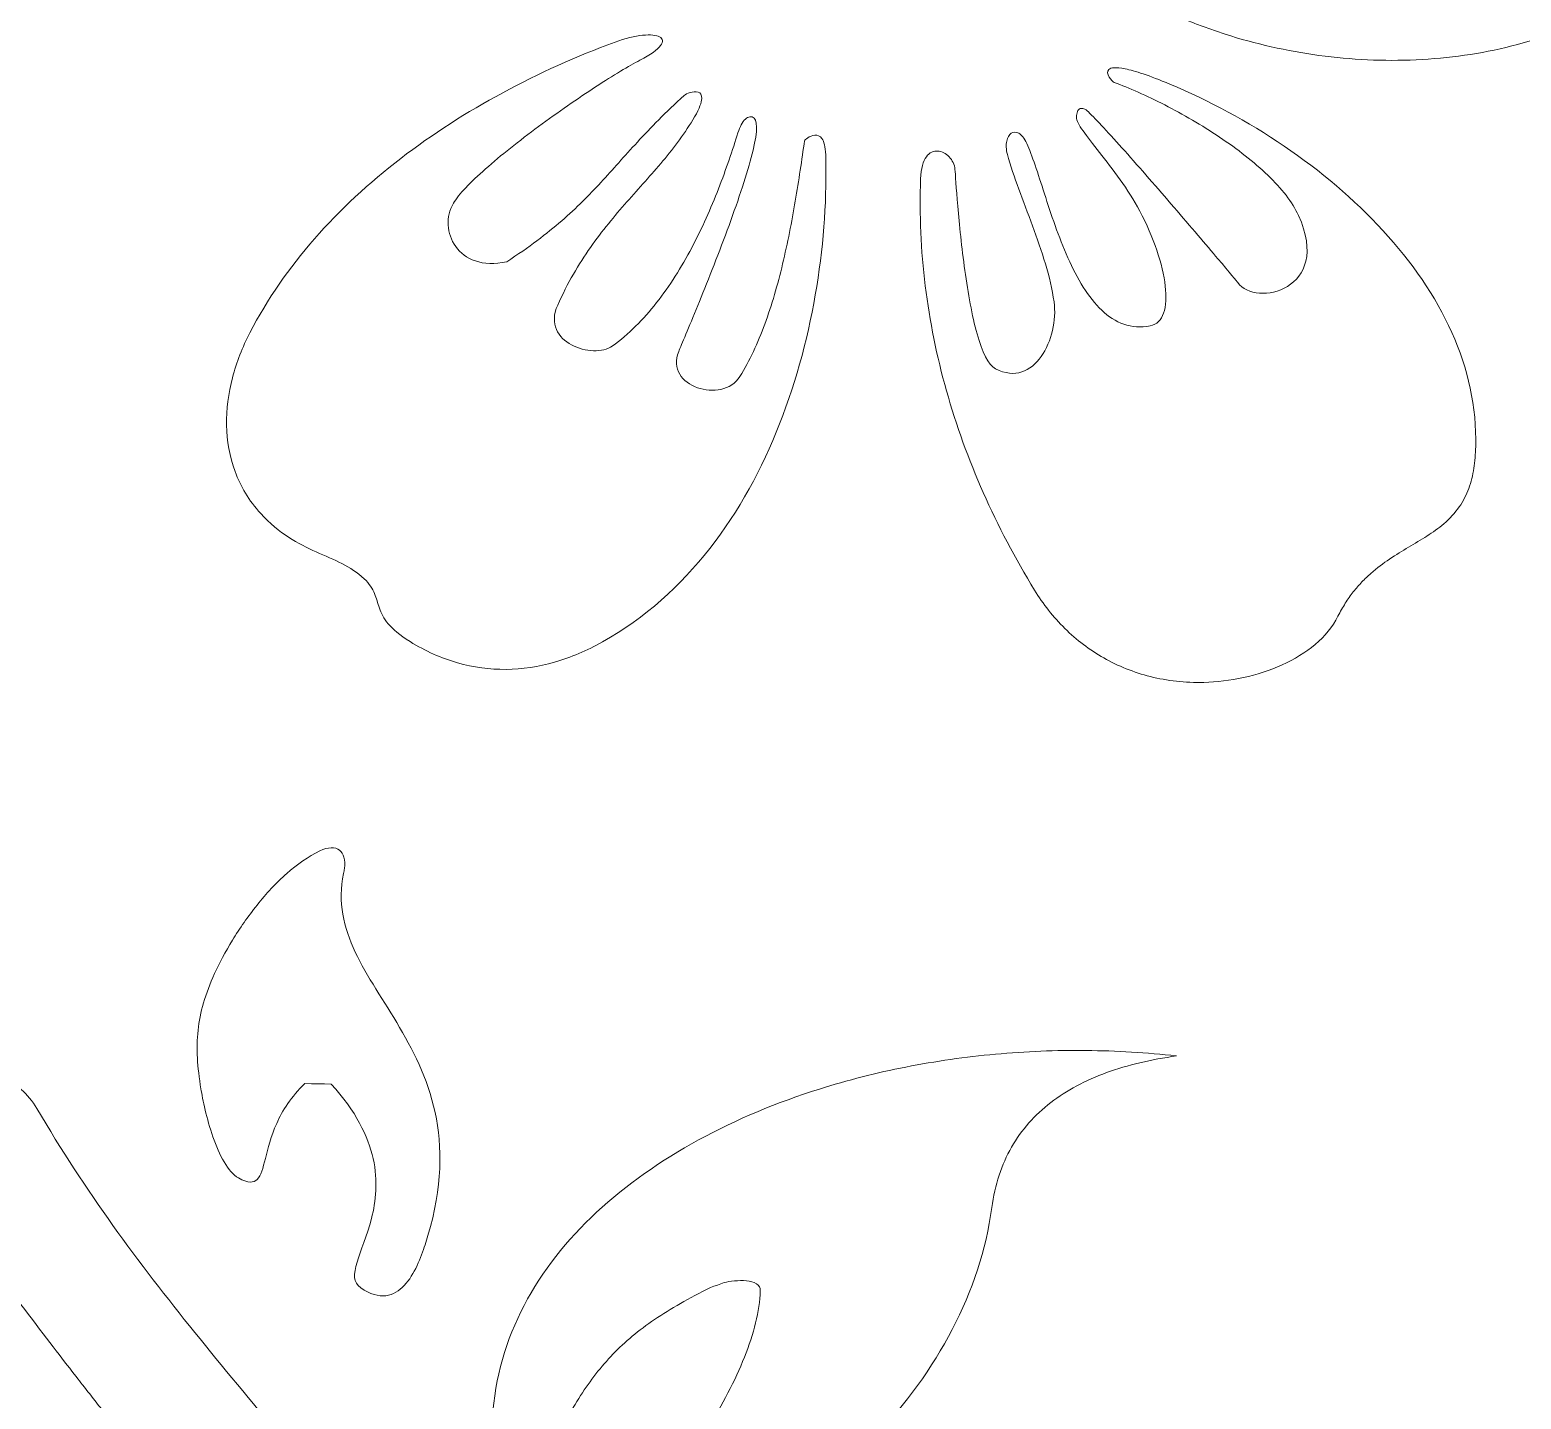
# Model space of a CAD drawing. Header units: inches. Extents: x 13 to 2107, y 1127 to 2787.
# Drawn here: x 1061.5 to 1162.3, y 1657.7 to 1750.2 of the extents above; entities that cross this region are included whole.
import ezdxf

# ---------------------------------------------------------------- set-up
doc = ezdxf.new("R2010")
doc.units = ezdxf.units.IN
doc.header["$MEASUREMENT"] = 0
doc.layers.add('Layer 1', color=7, linetype='Continuous')

# ---------------------------------------------------------------- blocks, each defined once
blk = doc.blocks.new('A$C7238d6d6')
at = {"layer": 'Layer 1', "lineweight": 9}
for points, knots in [([(139.152, 583.426), (137.578, 582.466), (135.894, 581.738), (134.147, 581.226), (134.147, 581.226), (132.401, 580.714), (130.592, 580.417), (128.768, 580.32), (128.768, 580.32), (126.944, 580.222), (125.103, 580.325), (123.294, 580.61), (123.294, 580.61), (121.486, 580.896), (119.708, 581.365), (118.008, 582.002), (118.008, 582.002), (117.719, 582.11), (117.432, 582.223), (117.146, 582.341), (117.146, 582.341), (116.86, 582.458), (116.576, 582.581), (116.294, 582.708), (116.294, 582.708), (116.012, 582.835), (115.731, 582.967), (115.451, 583.103), (115.451, 583.103), (115.172, 583.24), (114.895, 583.381), (114.619, 583.527), (114.619, 583.527), (114.019, 583.844), (113.639, 584.174), (113.448, 584.477), (113.448, 584.477), (113.257, 584.78), (113.255, 585.055), (113.412, 585.262), (113.412, 585.262), (113.569, 585.468), (113.886, 585.607), (114.33, 585.636), (114.33, 585.636), (114.775, 585.666), (115.349, 585.586), (116.021, 585.357), (116.021, 585.357), (117.887, 584.719), (119.608, 584.29), (121.182, 584.021), (121.182, 584.021), (122.756, 583.753), (124.183, 583.644), (125.464, 583.649), (125.464, 583.649), (126.744, 583.654), (127.878, 583.772), (128.864, 583.955), (128.864, 583.955), (129.849, 584.138), (130.688, 584.386), (131.377, 584.653), (131.377, 584.653), (132.187, 584.966), (132.751, 585.521), (133.1, 586.166), (133.1, 586.166), (133.449, 586.811), (133.583, 587.545), (133.532, 588.214), (133.532, 588.214), (133.482, 588.884), (133.246, 589.488), (132.858, 589.875), (132.858, 589.875), (132.469, 590.261), (131.926, 590.429), (131.261, 590.225), (131.261, 590.225), (131.252, 590.225), (129.882, 590.036), (127.954, 589.798), (127.954, 589.798), (126.025, 589.561), (123.537, 589.276), (121.291, 589.083), (121.291, 589.083), (119.045, 588.89), (117.041, 588.79), (116.081, 588.922), (116.081, 588.922), (115.12, 589.055), (115.203, 589.421), (117.13, 590.16), (117.13, 590.16), (118.387, 590.643), (119.568, 590.997), (120.711, 591.304), (120.711, 591.304), (121.854, 591.61), (122.959, 591.87), (124.064, 592.164), (124.064, 592.164), (125.168, 592.458), (126.272, 592.786), (127.413, 593.23), (127.413, 593.23), (128.553, 593.673), (129.731, 594.232), (130.983, 594.987), (130.983, 594.987), (131.363, 595.217), (131.664, 595.655), (131.819, 596.176), (131.819, 596.176), (131.973, 596.698), (131.982, 597.305), (131.78, 597.873), (131.78, 597.873), (131.577, 598.44), (131.164, 598.97), (130.473, 599.337), (130.473, 599.337), (129.782, 599.705), (128.814, 599.911), (127.503, 599.832), (127.503, 599.832), (126.982, 599.8), (125.987, 599.369), (124.765, 598.75), (124.765, 598.75), (123.544, 598.13), (122.095, 597.322), (120.667, 596.536), (120.667, 596.536), (119.239, 595.75), (117.832, 594.986), (116.692, 594.455), (116.692, 594.455), (115.553, 593.924), (114.681, 593.626), (114.326, 593.772), (114.326, 593.772), (114.056, 593.882), (113.879, 594.028), (113.779, 594.188), (113.779, 594.188), (113.678, 594.348), (113.654, 594.524), (113.691, 594.696), (113.691, 594.696), (113.728, 594.868), (113.827, 595.036), (113.97, 595.18), (113.97, 595.18), (114.114, 595.325), (114.303, 595.446), (114.523, 595.524), (114.523, 595.524), (116.233, 596.132), (117.966, 597.046), (119.526, 598.108), (119.526, 598.108), (121.087, 599.17), (122.474, 600.379), (123.49, 601.577), (123.49, 601.577), (124.507, 602.774), (125.154, 603.961), (125.234, 604.977), (125.234, 604.977), (125.314, 605.993), (124.827, 606.838), (123.577, 607.355), (123.577, 607.355), (123.113, 607.547), (122.177, 607.11), (121.011, 606.338), (121.011, 606.338), (119.845, 605.565), (118.449, 604.456), (117.064, 603.304), (117.064, 603.304), (115.679, 602.152), (114.305, 600.956), (113.184, 600.01), (113.184, 600.01), (112.063, 599.063), (111.195, 598.365), (110.82, 598.208), (110.82, 598.208), (110.141, 597.924), (110.029, 598.251), (110.255, 598.913), (110.255, 598.913), (110.481, 599.576), (111.045, 600.574), (111.719, 601.635), (111.719, 601.635), (112.393, 602.696), (113.177, 603.818), (113.842, 604.728), (113.842, 604.728), (114.508, 605.637), (115.056, 606.334), (115.256, 606.544), (115.256, 606.544), (116.722, 608.076), (118.458, 609.666), (120.364, 611.087), (120.364, 611.087), (122.269, 612.509), (124.345, 613.76), (126.491, 614.613), (126.491, 614.613), (128.636, 615.467), (130.85, 615.922), (133.034, 615.75), (133.034, 615.75), (135.217, 615.578), (137.369, 614.779), (139.389, 613.124), (139.389, 613.124), (140.679, 612.067), (141.371, 611.166), (141.748, 610.302), (141.748, 610.302), (142.125, 609.438), (142.187, 608.61), (142.216, 607.7), (142.216, 607.7), (142.246, 606.79), (142.243, 605.797), (142.491, 604.602), (142.491, 604.602), (142.739, 603.408), (143.237, 602.011), (144.269, 600.293), (144.269, 600.293), (145.253, 598.655), (145.807, 597.016), (145.989, 595.418), (145.989, 595.418), (146.172, 593.821), (145.982, 592.267), (145.479, 590.801), (145.479, 590.801), (144.976, 589.335), (144.158, 587.957), (143.085, 586.712), (143.085, 586.712), (142.011, 585.468), (140.681, 584.357), (139.152, 583.426)], [0, 0, 0, 0, 0.015385, 0.015385, 0.015385, 0.015385, 0.030769, 0.030769, 0.030769, 0.030769, 0.046154, 0.046154, 0.046154, 0.046154, 0.061538, 0.061538, 0.061538, 0.061538, 0.076923, 0.076923, 0.076923, 0.076923, 0.092308, 0.092308, 0.092308, 0.092308, 0.107692, 0.107692, 0.107692, 0.107692, 0.123077, 0.123077, 0.123077, 0.123077, 0.138462, 0.138462, 0.138462, 0.138462, 0.153846, 0.153846, 0.153846, 0.153846, 0.169231, 0.169231, 0.169231, 0.169231, 0.184615, 0.184615, 0.184615, 0.184615, 0.2, 0.2, 0.2, 0.2, 0.215385, 0.215385, 0.215385, 0.215385, 0.230769, 0.230769, 0.230769, 0.230769, 0.246154, 0.246154, 0.246154, 0.246154, 0.261538, 0.261538, 0.261538, 0.261538, 0.276923, 0.276923, 0.276923, 0.276923, 0.292308, 0.292308, 0.292308, 0.292308, 0.307692, 0.307692, 0.307692, 0.307692, 0.323077, 0.323077, 0.323077, 0.323077, 0.338462, 0.338462, 0.338462, 0.338462, 0.353846, 0.353846, 0.353846, 0.353846, 0.369231, 0.369231, 0.369231, 0.369231, 0.384615, 0.384615, 0.384615, 0.384615, 0.4, 0.4, 0.4, 0.4, 0.415385, 0.415385, 0.415385, 0.415385, 0.430769, 0.430769, 0.430769, 0.430769, 0.446154, 0.446154, 0.446154, 0.446154, 0.461538, 0.461538, 0.461538, 0.461538, 0.476923, 0.476923, 0.476923, 0.476923, 0.492308, 0.492308, 0.492308, 0.492308, 0.507692, 0.507692, 0.507692, 0.507692, 0.523077, 0.523077, 0.523077, 0.523077, 0.538462, 0.538462, 0.538462, 0.538462, 0.553846, 0.553846, 0.553846, 0.553846, 0.569231, 0.569231, 0.569231, 0.569231, 0.584615, 0.584615, 0.584615, 0.584615, 0.6, 0.6, 0.6, 0.6, 0.615385, 0.615385, 0.615385, 0.615385, 0.630769, 0.630769, 0.630769, 0.630769, 0.646154, 0.646154, 0.646154, 0.646154, 0.661538, 0.661538, 0.661538, 0.661538, 0.676923, 0.676923, 0.676923, 0.676923, 0.692308, 0.692308, 0.692308, 0.692308, 0.707692, 0.707692, 0.707692, 0.707692, 0.723077, 0.723077, 0.723077, 0.723077, 0.738462, 0.738462, 0.738462, 0.738462, 0.753846, 0.753846, 0.753846, 0.753846, 0.769231, 0.769231, 0.769231, 0.769231, 0.784615, 0.784615, 0.784615, 0.784615, 0.8, 0.8, 0.8, 0.8, 0.815385, 0.815385, 0.815385, 0.815385, 0.830769, 0.830769, 0.830769, 0.830769, 0.846154, 0.846154, 0.846154, 0.846154, 0.861538, 0.861538, 0.861538, 0.861538, 0.876923, 0.876923, 0.876923, 0.876923, 0.892308, 0.892308, 0.892308, 0.892308, 0.907692, 0.907692, 0.907692, 0.907692, 0.923077, 0.923077, 0.923077, 0.923077, 0.938462, 0.938462, 0.938462, 0.938462, 0.953846, 0.953846, 0.953846, 0.953846, 0.969231, 0.969231, 0.969231, 0.969231, 1, 1, 1, 1]), ([(95.515, 574.093), (95.584, 571.412), (95.431, 568.465), (95.013, 565.455), (95.013, 565.455), (94.596, 562.445), (93.913, 559.372), (92.923, 556.439), (92.923, 556.439), (91.933, 553.506), (90.635, 550.712), (88.988, 548.261), (88.988, 548.261), (87.34, 545.81), (85.341, 543.701), (82.95, 542.136), (82.95, 542.136), (82.064, 541.557), (81.162, 541.11), (80.253, 540.807), (80.253, 540.807), (79.345, 540.503), (78.429, 540.341), (77.514, 540.331), (77.514, 540.331), (76.6, 540.321), (75.686, 540.462), (74.783, 540.763), (74.783, 540.763), (73.879, 541.064), (72.985, 541.524), (72.109, 542.154), (72.109, 542.154), (71.52, 542.577), (71.14, 542.962), (70.882, 543.323), (70.882, 543.323), (70.624, 543.683), (70.488, 544.02), (70.388, 544.346), (70.388, 544.346), (70.288, 544.671), (70.224, 544.986), (70.109, 545.304), (70.109, 545.304), (69.993, 545.621), (69.827, 545.942), (69.522, 546.279), (69.522, 546.279), (69.151, 546.69), (68.73, 546.997), (68.277, 547.268), (68.277, 547.268), (67.823, 547.538), (67.335, 547.772), (66.83, 548.038), (66.83, 548.038), (66.324, 548.303), (65.8, 548.6), (65.273, 548.997), (65.273, 548.997), (64.747, 549.394), (64.216, 549.89), (63.699, 550.554), (63.699, 550.554), (63.037, 551.402), (62.565, 552.334), (62.254, 553.312), (62.254, 553.312), (61.944, 554.291), (61.795, 555.317), (61.78, 556.353), (61.78, 556.353), (61.766, 557.39), (61.886, 558.437), (62.113, 559.459), (62.113, 559.459), (62.341, 560.481), (62.675, 561.478), (63.09, 562.412), (63.09, 562.412), (64.065, 564.611), (65.295, 566.669), (66.729, 568.577), (66.729, 568.577), (68.162, 570.485), (69.797, 572.244), (71.582, 573.844), (71.582, 573.844), (73.367, 575.445), (75.301, 576.887), (77.331, 578.163), (77.331, 578.163), (79.36, 579.438), (81.486, 580.547), (83.654, 581.479), (83.654, 581.479), (84.238, 581.73), (84.773, 581.875), (85.209, 581.928), (85.209, 581.928), (85.644, 581.98), (85.979, 581.94), (86.164, 581.822), (86.164, 581.822), (86.348, 581.704), (86.381, 581.507), (86.212, 581.247), (86.212, 581.247), (86.043, 580.986), (85.672, 580.661), (85.047, 580.286), (85.047, 580.286), (84.445, 579.924), (83.563, 579.305), (82.561, 578.542), (82.561, 578.542), (81.558, 577.78), (80.434, 576.874), (79.348, 575.939), (79.348, 575.939), (78.261, 575.005), (77.213, 574.042), (76.36, 573.165), (76.36, 573.165), (75.508, 572.288), (74.852, 571.497), (74.551, 570.908), (74.551, 570.908), (74.33, 570.475), (74.234, 569.973), (74.257, 569.476), (74.257, 569.476), (74.28, 568.979), (74.423, 568.485), (74.681, 568.069), (74.681, 568.069), (74.938, 567.653), (75.31, 567.313), (75.791, 567.123), (75.791, 567.123), (76.273, 566.933), (76.863, 566.892), (77.558, 567.073), (77.558, 567.073), (78.816, 568.027), (79.805, 568.906), (80.649, 569.758), (80.649, 569.758), (81.492, 570.609), (82.188, 571.434), (82.859, 572.279), (82.859, 572.279), (83.53, 573.124), (84.176, 573.99), (84.916, 574.926), (84.916, 574.926), (85.657, 575.861), (86.493, 576.865), (87.546, 577.987), (87.546, 577.987), (87.595, 578.039), (87.726, 578.117), (87.878, 578.169), (87.878, 578.169), (88.029, 578.221), (88.201, 578.247), (88.332, 578.197), (88.332, 578.197), (88.463, 578.148), (88.553, 578.022), (88.54, 577.771), (88.54, 577.771), (88.528, 577.519), (88.413, 577.141), (88.135, 576.586), (88.135, 576.586), (87.604, 575.526), (86.995, 574.586), (86.346, 573.682), (86.346, 573.682), (85.697, 572.778), (85.009, 571.91), (84.317, 570.993), (84.317, 570.993), (83.625, 570.075), (82.93, 569.109), (82.269, 568.009), (82.269, 568.009), (81.608, 566.91), (80.981, 565.676), (80.424, 564.225), (80.424, 564.225), (80.185, 563.599), (80.191, 563.064), (80.351, 562.625), (80.351, 562.625), (80.512, 562.187), (80.827, 561.847), (81.205, 561.613), (81.205, 561.613), (81.582, 561.378), (82.024, 561.249), (82.436, 561.235), (82.436, 561.235), (82.849, 561.22), (83.234, 561.319), (83.499, 561.54), (83.499, 561.54), (84.422, 562.311), (85.251, 563.287), (85.993, 564.389), (85.993, 564.389), (86.736, 565.49), (87.392, 566.718), (87.97, 567.99), (87.97, 567.99), (88.548, 569.263), (89.049, 570.581), (89.48, 571.865), (89.48, 571.865), (89.911, 573.149), (90.273, 574.399), (90.575, 575.535), (90.575, 575.535), (90.626, 575.731), (90.69, 575.908), (90.761, 576.059), (90.761, 576.059), (90.832, 576.21), (90.911, 576.335), (90.992, 576.426), (90.992, 576.426), (91.074, 576.516), (91.16, 576.571), (91.244, 576.583), (91.244, 576.583), (91.328, 576.595), (91.412, 576.564), (91.49, 576.481), (91.49, 576.481), (91.731, 576.226), (91.626, 575.256), (91.324, 573.917), (91.324, 573.917), (91.021, 572.578), (90.52, 570.868), (89.969, 569.134), (89.969, 569.134), (89.418, 567.399), (88.816, 565.639), (88.312, 564.198), (88.312, 564.198), (87.807, 562.758), (87.4, 561.636), (87.237, 561.178), (87.237, 561.178), (87.033, 560.606), (87.086, 560.102), (87.294, 559.698), (87.294, 559.698), (87.503, 559.293), (87.868, 558.987), (88.289, 558.81), (88.289, 558.81), (88.71, 558.634), (89.187, 558.587), (89.62, 558.7), (89.62, 558.7), (90.054, 558.813), (90.444, 559.086), (90.69, 559.55), (90.69, 559.55), (91.231, 560.571), (91.691, 561.733), (92.085, 562.982), (92.085, 562.982), (92.48, 564.231), (92.81, 565.565), (93.09, 566.929), (93.09, 566.929), (93.371, 568.293), (93.603, 569.686), (93.803, 571.052), (93.803, 571.052), (94.003, 572.418), (94.171, 573.757), (94.323, 575.013), (94.323, 575.013), (94.325, 575.031), (94.398, 575.117), (94.505, 575.2), (94.505, 575.2), (94.613, 575.284), (94.757, 575.367), (94.902, 575.381), (94.902, 575.381), (95.047, 575.394), (95.193, 575.339), (95.307, 575.147), (95.307, 575.147), (95.421, 574.955), (95.501, 574.627), (95.515, 574.093)], [0, 0, 0, 0, 0.012987, 0.012987, 0.012987, 0.012987, 0.025974, 0.025974, 0.025974, 0.025974, 0.038961, 0.038961, 0.038961, 0.038961, 0.051948, 0.051948, 0.051948, 0.051948, 0.064935, 0.064935, 0.064935, 0.064935, 0.077922, 0.077922, 0.077922, 0.077922, 0.090909, 0.090909, 0.090909, 0.090909, 0.103896, 0.103896, 0.103896, 0.103896, 0.116883, 0.116883, 0.116883, 0.116883, 0.12987, 0.12987, 0.12987, 0.12987, 0.142857, 0.142857, 0.142857, 0.142857, 0.155844, 0.155844, 0.155844, 0.155844, 0.168831, 0.168831, 0.168831, 0.168831, 0.181818, 0.181818, 0.181818, 0.181818, 0.194805, 0.194805, 0.194805, 0.194805, 0.207792, 0.207792, 0.207792, 0.207792, 0.220779, 0.220779, 0.220779, 0.220779, 0.233766, 0.233766, 0.233766, 0.233766, 0.246753, 0.246753, 0.246753, 0.246753, 0.25974, 0.25974, 0.25974, 0.25974, 0.272727, 0.272727, 0.272727, 0.272727, 0.285714, 0.285714, 0.285714, 0.285714, 0.298701, 0.298701, 0.298701, 0.298701, 0.311688, 0.311688, 0.311688, 0.311688, 0.324675, 0.324675, 0.324675, 0.324675, 0.337662, 0.337662, 0.337662, 0.337662, 0.350649, 0.350649, 0.350649, 0.350649, 0.363636, 0.363636, 0.363636, 0.363636, 0.376623, 0.376623, 0.376623, 0.376623, 0.38961, 0.38961, 0.38961, 0.38961, 0.402597, 0.402597, 0.402597, 0.402597, 0.415584, 0.415584, 0.415584, 0.415584, 0.428571, 0.428571, 0.428571, 0.428571, 0.441558, 0.441558, 0.441558, 0.441558, 0.454545, 0.454545, 0.454545, 0.454545, 0.467532, 0.467532, 0.467532, 0.467532, 0.480519, 0.480519, 0.480519, 0.480519, 0.493506, 0.493506, 0.493506, 0.493507, 0.506494, 0.506494, 0.506494, 0.506494, 0.519481, 0.519481, 0.519481, 0.519481, 0.532468, 0.532468, 0.532468, 0.532468, 0.545455, 0.545455, 0.545455, 0.545455, 0.558442, 0.558442, 0.558442, 0.558442, 0.571429, 0.571429, 0.571429, 0.571429, 0.584416, 0.584416, 0.584416, 0.584416, 0.597403, 0.597403, 0.597403, 0.597403, 0.61039, 0.61039, 0.61039, 0.61039, 0.623377, 0.623377, 0.623377, 0.623377, 0.636364, 0.636364, 0.636364, 0.636364, 0.649351, 0.649351, 0.649351, 0.649351, 0.662338, 0.662338, 0.662338, 0.662338, 0.675325, 0.675325, 0.675325, 0.675325, 0.688312, 0.688312, 0.688312, 0.688312, 0.701299, 0.701299, 0.701299, 0.701299, 0.714286, 0.714286, 0.714286, 0.714286, 0.727273, 0.727273, 0.727273, 0.727273, 0.74026, 0.74026, 0.74026, 0.74026, 0.753247, 0.753247, 0.753247, 0.753247, 0.766234, 0.766234, 0.766234, 0.766234, 0.779221, 0.779221, 0.779221, 0.779221, 0.792208, 0.792208, 0.792208, 0.792208, 0.805195, 0.805195, 0.805195, 0.805195, 0.818182, 0.818182, 0.818182, 0.818182, 0.831169, 0.831169, 0.831169, 0.831169, 0.844156, 0.844156, 0.844156, 0.844156, 0.857143, 0.857143, 0.857143, 0.857143, 0.87013, 0.87013, 0.87013, 0.87013, 0.883117, 0.883117, 0.883117, 0.883117, 0.896104, 0.896104, 0.896104, 0.896104, 0.909091, 0.909091, 0.909091, 0.909091, 0.922078, 0.922078, 0.922078, 0.922078, 0.935065, 0.935065, 0.935065, 0.935065, 0.948052, 0.948052, 0.948052, 0.948052, 0.961039, 0.961039, 0.961039, 0.961039, 0.974026, 0.974026, 0.974026, 0.974026, 1, 1, 1, 1]), ([(126.217, 546.629), (126.045, 546.452), (125.875, 546.264), (125.71, 546.062), (125.71, 546.062), (125.545, 545.861), (125.384, 545.645), (125.228, 545.414), (125.228, 545.414), (125.072, 545.182), (124.921, 544.934), (124.777, 544.668), (124.777, 544.668), (124.632, 544.402), (124.493, 544.117), (124.362, 543.812), (124.362, 543.812), (124.063, 543.114), (123.621, 542.499), (123.082, 541.967), (123.082, 541.967), (122.543, 541.436), (121.907, 540.989), (121.218, 540.626), (121.218, 540.626), (120.53, 540.264), (119.789, 539.986), (119.04, 539.794), (119.04, 539.794), (118.292, 539.603), (117.536, 539.497), (116.817, 539.478), (116.817, 539.478), (115.753, 539.449), (114.746, 539.583), (113.804, 539.857), (113.804, 539.857), (112.861, 540.131), (111.983, 540.545), (111.178, 541.078), (111.178, 541.078), (110.373, 541.611), (109.64, 542.263), (108.987, 543.012), (108.987, 543.012), (108.334, 543.761), (107.762, 544.607), (107.277, 545.529), (107.277, 545.529), (106.184, 547.606), (105.218, 549.743), (104.389, 551.926), (104.389, 551.926), (103.559, 554.109), (102.866, 556.34), (102.319, 558.604), (102.319, 558.604), (101.771, 560.869), (101.37, 563.168), (101.124, 565.49), (101.124, 565.49), (100.878, 567.811), (100.787, 570.155), (100.861, 572.51), (100.861, 572.51), (100.883, 573.205), (101.009, 573.67), (101.188, 573.957), (101.188, 573.957), (101.366, 574.244), (101.597, 574.353), (101.828, 574.335), (101.828, 574.335), (102.059, 574.317), (102.29, 574.173), (102.468, 573.953), (102.468, 573.953), (102.647, 573.734), (102.774, 573.44), (102.796, 573.122), (102.796, 573.122), (102.817, 572.822), (102.867, 571.917), (102.957, 570.712), (102.957, 570.712), (103.046, 569.508), (103.174, 568.004), (103.352, 566.506), (103.352, 566.506), (103.529, 565.009), (103.755, 563.518), (104.04, 562.339), (104.04, 562.339), (104.325, 561.161), (104.669, 560.295), (105.082, 560.047), (105.082, 560.047), (105.627, 559.72), (106.123, 559.681), (106.556, 559.845), (106.556, 559.845), (106.99, 560.008), (107.36, 560.374), (107.653, 560.856), (107.653, 560.856), (107.947, 561.337), (108.163, 561.934), (108.288, 562.559), (108.288, 562.559), (108.413, 563.185), (108.446, 563.839), (108.374, 564.435), (108.374, 564.435), (108.274, 565.265), (108.102, 566.103), (107.89, 566.938), (107.89, 566.938), (107.678, 567.774), (107.425, 568.608), (107.164, 569.428), (107.164, 569.428), (106.903, 570.249), (106.634, 571.057), (106.387, 571.842), (106.387, 571.842), (106.141, 572.626), (105.917, 573.388), (105.748, 574.115), (105.748, 574.115), (105.671, 574.445), (105.665, 574.743), (105.709, 574.982), (105.709, 574.982), (105.752, 575.221), (105.845, 575.402), (105.964, 575.496), (105.964, 575.496), (106.084, 575.591), (106.231, 575.601), (106.384, 575.499), (106.384, 575.499), (106.536, 575.397), (106.694, 575.184), (106.835, 574.832), (106.835, 574.832), (107.142, 574.068), (107.461, 572.875), (107.834, 571.533), (107.834, 571.533), (108.206, 570.191), (108.633, 568.698), (109.156, 567.331), (109.156, 567.331), (109.679, 565.964), (110.299, 564.724), (111.057, 563.888), (111.057, 563.888), (111.816, 563.051), (112.714, 562.617), (113.794, 562.864), (113.794, 562.864), (114.165, 562.949), (114.411, 563.249), (114.546, 563.704), (114.546, 563.704), (114.682, 564.16), (114.707, 564.772), (114.637, 565.479), (114.637, 565.479), (114.567, 566.186), (114.403, 566.99), (114.158, 567.83), (114.158, 567.83), (113.914, 568.67), (113.59, 569.546), (113.202, 570.399), (113.202, 570.399), (112.877, 571.111), (112.493, 571.802), (112.098, 572.451), (112.098, 572.451), (111.703, 573.099), (111.297, 573.705), (110.933, 574.246), (110.933, 574.246), (110.568, 574.787), (110.244, 575.264), (110.012, 575.655), (110.012, 575.655), (109.779, 576.046), (109.637, 576.351), (109.638, 576.549), (109.638, 576.549), (109.638, 576.707), (109.658, 576.834), (109.694, 576.928), (109.694, 576.928), (109.729, 577.022), (109.78, 577.084), (109.842, 577.114), (109.842, 577.114), (109.904, 577.144), (109.976, 577.141), (110.056, 577.107), (110.056, 577.107), (110.135, 577.072), (110.221, 577.005), (110.309, 576.906), (110.309, 576.906), (110.756, 576.401), (111.497, 575.463), (112.359, 574.337), (112.359, 574.337), (113.22, 573.211), (114.203, 571.895), (115.135, 570.636), (115.135, 570.636), (116.066, 569.377), (116.946, 568.173), (117.601, 567.27), (117.601, 567.27), (118.257, 566.367), (118.689, 565.763), (118.724, 565.705), (118.724, 565.705), (118.967, 565.297), (119.423, 565.061), (119.939, 565.014), (119.939, 565.014), (120.456, 564.966), (121.033, 565.106), (121.519, 565.452), (121.519, 565.452), (122.006, 565.797), (122.402, 566.347), (122.555, 567.119), (122.555, 567.119), (122.709, 567.891), (122.62, 568.884), (122.138, 570.115), (122.138, 570.115), (121.797, 570.985), (121.188, 571.876), (120.414, 572.744), (120.414, 572.744), (119.639, 573.613), (118.7, 574.46), (117.698, 575.243), (117.698, 575.243), (116.697, 576.026), (115.633, 576.745), (114.61, 577.357), (114.61, 577.357), (113.587, 577.97), (112.604, 578.476), (111.766, 578.834), (111.766, 578.834), (111.694, 578.864), (111.56, 579.016), (111.472, 579.191), (111.472, 579.191), (111.385, 579.366), (111.344, 579.563), (111.459, 579.685), (111.459, 579.685), (111.574, 579.807), (111.845, 579.854), (112.381, 579.726), (112.381, 579.726), (112.918, 579.598), (113.72, 579.297), (114.896, 578.723), (114.896, 578.723), (117.094, 577.649), (119.286, 576.276), (121.332, 574.657), (121.332, 574.657), (123.378, 573.039), (125.279, 571.175), (126.898, 569.12), (126.898, 569.12), (128.517, 567.065), (129.853, 564.82), (130.769, 562.439), (130.769, 562.439), (131.685, 560.058), (132.18, 557.54), (132.118, 554.942), (132.118, 554.942), (132.106, 554.452), (132.076, 553.977), (132.015, 553.519), (132.015, 553.519), (131.955, 553.062), (131.863, 552.621), (131.73, 552.199), (131.73, 552.199), (131.596, 551.776), (131.42, 551.371), (131.189, 550.984), (131.189, 550.984), (130.958, 550.598), (130.672, 550.23), (130.32, 549.881), (130.32, 549.881), (130.025, 549.588), (129.706, 549.326), (129.373, 549.077), (129.373, 549.077), (129.041, 548.827), (128.694, 548.59), (128.341, 548.345), (128.341, 548.345), (127.988, 548.1), (127.628, 547.847), (127.272, 547.567), (127.272, 547.567), (126.915, 547.288), (126.56, 546.982), (126.217, 546.629)], [0, 0, 0, 0, 0.012346, 0.012346, 0.012346, 0.012346, 0.024691, 0.024691, 0.024691, 0.024691, 0.037037, 0.037037, 0.037037, 0.037037, 0.049383, 0.049383, 0.049383, 0.049383, 0.061728, 0.061728, 0.061728, 0.061728, 0.074074, 0.074074, 0.074074, 0.074074, 0.08642, 0.08642, 0.08642, 0.08642, 0.098765, 0.098765, 0.098765, 0.098765, 0.111111, 0.111111, 0.111111, 0.111111, 0.123457, 0.123457, 0.123457, 0.123457, 0.135802, 0.135802, 0.135802, 0.135802, 0.148148, 0.148148, 0.148148, 0.148148, 0.160494, 0.160494, 0.160494, 0.160494, 0.17284, 0.17284, 0.17284, 0.17284, 0.185185, 0.185185, 0.185185, 0.185185, 0.197531, 0.197531, 0.197531, 0.197531, 0.209877, 0.209877, 0.209877, 0.209877, 0.222222, 0.222222, 0.222222, 0.222222, 0.234568, 0.234568, 0.234568, 0.234568, 0.246914, 0.246914, 0.246914, 0.246914, 0.259259, 0.259259, 0.259259, 0.259259, 0.271605, 0.271605, 0.271605, 0.271605, 0.283951, 0.283951, 0.283951, 0.283951, 0.296296, 0.296296, 0.296296, 0.296296, 0.308642, 0.308642, 0.308642, 0.308642, 0.320988, 0.320988, 0.320988, 0.320988, 0.333333, 0.333333, 0.333333, 0.333333, 0.345679, 0.345679, 0.345679, 0.345679, 0.358025, 0.358025, 0.358025, 0.358025, 0.37037, 0.37037, 0.37037, 0.37037, 0.382716, 0.382716, 0.382716, 0.382716, 0.395062, 0.395062, 0.395062, 0.395062, 0.407407, 0.407407, 0.407407, 0.407407, 0.419753, 0.419753, 0.419753, 0.419753, 0.432099, 0.432099, 0.432099, 0.432099, 0.444444, 0.444444, 0.444444, 0.444444, 0.45679, 0.45679, 0.45679, 0.45679, 0.469136, 0.469136, 0.469136, 0.469136, 0.481481, 0.481481, 0.481481, 0.481481, 0.493827, 0.493827, 0.493827, 0.493827, 0.506173, 0.506173, 0.506173, 0.506173, 0.518519, 0.518519, 0.518519, 0.518519, 0.530864, 0.530864, 0.530864, 0.530864, 0.54321, 0.54321, 0.54321, 0.54321, 0.555556, 0.555556, 0.555556, 0.555556, 0.567901, 0.567901, 0.567901, 0.567901, 0.580247, 0.580247, 0.580247, 0.580247, 0.592593, 0.592593, 0.592593, 0.592593, 0.604938, 0.604938, 0.604938, 0.604938, 0.617284, 0.617284, 0.617284, 0.617284, 0.62963, 0.62963, 0.62963, 0.62963, 0.641975, 0.641975, 0.641975, 0.641975, 0.654321, 0.654321, 0.654321, 0.654321, 0.666667, 0.666667, 0.666667, 0.666667, 0.679012, 0.679012, 0.679012, 0.679012, 0.691358, 0.691358, 0.691358, 0.691358, 0.703704, 0.703704, 0.703704, 0.703704, 0.716049, 0.716049, 0.716049, 0.716049, 0.728395, 0.728395, 0.728395, 0.728395, 0.740741, 0.740741, 0.740741, 0.740741, 0.753086, 0.753086, 0.753086, 0.753086, 0.765432, 0.765432, 0.765432, 0.765432, 0.777778, 0.777778, 0.777778, 0.777778, 0.790123, 0.790123, 0.790123, 0.790123, 0.802469, 0.802469, 0.802469, 0.802469, 0.814815, 0.814815, 0.814815, 0.814815, 0.82716, 0.82716, 0.82716, 0.827161, 0.839506, 0.839506, 0.839506, 0.839506, 0.851852, 0.851852, 0.851852, 0.851852, 0.864198, 0.864198, 0.864198, 0.864198, 0.876543, 0.876543, 0.876543, 0.876543, 0.888889, 0.888889, 0.888889, 0.888889, 0.901235, 0.901235, 0.901235, 0.901235, 0.91358, 0.91358, 0.91358, 0.91358, 0.925926, 0.925926, 0.925926, 0.925926, 0.938272, 0.938272, 0.938272, 0.938272, 0.950617, 0.950617, 0.950617, 0.950617, 0.962963, 0.962963, 0.962963, 0.962963, 0.975309, 0.975309, 0.975309, 0.975309, 1, 1, 1, 1]), ([(68.37, 526.942), (68.029, 525.055), (68.374, 523.405), (69.026, 521.788), (69.026, 521.788), (69.678, 520.171), (70.637, 518.587), (71.524, 516.83), (71.524, 516.83), (72.411, 515.073), (73.227, 513.144), (73.592, 510.838), (73.592, 510.838), (73.956, 508.531), (73.871, 505.848), (72.956, 502.582), (72.956, 502.582), (72.842, 502.176), (72.694, 501.689), (72.502, 501.213), (72.502, 501.213), (72.31, 500.737), (72.075, 500.272), (71.785, 499.913), (71.785, 499.913), (71.496, 499.553), (71.153, 499.298), (70.747, 499.242), (70.747, 499.242), (70.341, 499.185), (69.872, 499.327), (69.33, 499.76), (69.33, 499.76), (68.898, 500.106), (68.926, 500.67), (69.124, 501.433), (69.124, 501.433), (69.321, 502.196), (69.689, 503.158), (69.938, 504.298), (69.938, 504.298), (70.186, 505.438), (70.314, 506.757), (70.033, 508.234), (70.033, 508.234), (69.751, 509.712), (69.06, 511.347), (67.669, 513.121), (67.669, 513.121), (67.669, 513.121), (67.297, 513.13), (67.297, 513.13), (67.297, 513.13), (67.297, 513.13), (66.925, 513.138), (66.925, 513.138), (66.925, 513.138), (66.925, 513.138), (66.553, 513.147), (66.553, 513.147), (66.553, 513.147), (66.553, 513.147), (66.181, 513.155), (66.181, 513.155), (66.181, 513.155), (65.41, 512.291), (64.926, 511.387), (64.599, 510.538), (64.599, 510.538), (64.272, 509.689), (64.103, 508.895), (63.964, 508.251), (63.964, 508.251), (63.824, 507.608), (63.714, 507.115), (63.506, 506.869), (63.506, 506.869), (63.297, 506.622), (62.989, 506.622), (62.455, 506.964), (62.455, 506.964), (62.15, 507.159), (61.877, 507.535), (61.636, 508.012), (61.636, 508.012), (61.395, 508.488), (61.186, 509.065), (61.009, 509.66), (61.009, 509.66), (60.833, 510.256), (60.688, 510.87), (60.575, 511.422), (60.575, 511.422), (60.462, 511.974), (60.382, 512.464), (60.334, 512.81), (60.334, 512.81), (60.233, 513.532), (60.165, 514.195), (60.136, 514.826), (60.136, 514.826), (60.106, 515.457), (60.116, 516.056), (60.171, 516.651), (60.171, 516.651), (60.226, 517.245), (60.327, 517.835), (60.481, 518.447), (60.481, 518.447), (60.634, 519.059), (60.841, 519.694), (61.107, 520.378), (61.107, 520.378), (61.369, 521.052), (61.709, 521.801), (62.112, 522.569), (62.112, 522.569), (62.515, 523.336), (62.98, 524.122), (63.494, 524.869), (63.494, 524.869), (64.007, 525.616), (64.569, 526.323), (65.163, 526.934), (65.163, 526.934), (65.757, 527.544), (66.383, 528.058), (67.027, 528.418), (67.027, 528.418), (67.27, 528.554), (67.486, 528.621), (67.672, 528.627), (67.672, 528.627), (67.857, 528.633), (68.012, 528.578), (68.132, 528.471), (68.132, 528.471), (68.252, 528.364), (68.339, 528.204), (68.387, 528.001), (68.387, 528.001), (68.436, 527.799), (68.447, 527.552), (68.417, 527.27), (68.417, 527.27), (68.417, 527.27), (68.405, 527.188), (68.405, 527.188), (68.405, 527.188), (68.405, 527.188), (68.393, 527.106), (68.393, 527.106), (68.393, 527.106), (68.393, 527.106), (68.381, 527.024), (68.381, 527.024), (68.381, 527.024), (68.381, 527.024), (68.37, 526.942), (68.37, 526.942)], [0, 0, 0, 0, 0.02439, 0.02439, 0.02439, 0.02439, 0.04878, 0.04878, 0.04878, 0.04878, 0.073171, 0.073171, 0.073171, 0.073171, 0.097561, 0.097561, 0.097561, 0.097561, 0.121951, 0.121951, 0.121951, 0.121951, 0.146341, 0.146341, 0.146341, 0.146341, 0.170732, 0.170732, 0.170732, 0.170732, 0.195122, 0.195122, 0.195122, 0.195122, 0.219512, 0.219512, 0.219512, 0.219512, 0.243902, 0.243902, 0.243902, 0.243902, 0.268293, 0.268293, 0.268293, 0.268293, 0.292683, 0.292683, 0.292683, 0.292683, 0.317073, 0.317073, 0.317073, 0.317073, 0.341463, 0.341463, 0.341463, 0.341463, 0.365854, 0.365854, 0.365854, 0.365854, 0.390244, 0.390244, 0.390244, 0.390244, 0.414634, 0.414634, 0.414634, 0.414634, 0.439024, 0.439024, 0.439024, 0.439024, 0.463415, 0.463415, 0.463415, 0.463415, 0.487805, 0.487805, 0.487805, 0.487805, 0.512195, 0.512195, 0.512195, 0.512195, 0.536585, 0.536585, 0.536585, 0.536585, 0.560976, 0.560976, 0.560976, 0.560976, 0.585366, 0.585366, 0.585366, 0.585366, 0.609756, 0.609756, 0.609756, 0.609756, 0.634146, 0.634146, 0.634146, 0.634146, 0.658537, 0.658537, 0.658537, 0.658537, 0.682927, 0.682927, 0.682927, 0.682927, 0.707317, 0.707317, 0.707317, 0.707317, 0.731707, 0.731707, 0.731707, 0.731707, 0.756098, 0.756098, 0.756098, 0.756098, 0.780488, 0.780488, 0.780488, 0.780488, 0.804878, 0.804878, 0.804878, 0.804878, 0.829268, 0.829268, 0.829268, 0.829268, 0.853659, 0.853659, 0.853659, 0.853659, 0.878049, 0.878049, 0.878049, 0.878049, 0.902439, 0.902439, 0.902439, 0.902439, 0.926829, 0.926829, 0.926829, 0.926829, 0.95122, 0.95122, 0.95122, 0.95122, 1, 1, 1, 1]), ([(115.269, 514.97), (113.844, 514.741), (112.525, 514.38), (111.336, 513.874), (111.336, 513.874), (110.148, 513.369), (109.091, 512.718), (108.19, 511.908), (108.19, 511.908), (107.289, 511.097), (106.545, 510.128), (105.983, 508.984), (105.983, 508.984), (105.42, 507.841), (105.04, 506.524), (104.868, 505.019), (104.868, 505.019), (104.55, 502.242), (103.778, 499.56), (102.645, 497.027), (102.645, 497.027), (101.513, 494.495), (100.02, 492.111), (98.26, 489.928), (98.26, 489.928), (96.5, 487.746), (94.474, 485.765), (92.274, 484.038), (92.274, 484.038), (90.075, 482.311), (87.702, 480.838), (85.249, 479.673), (85.249, 479.673), (84.997, 479.553), (84.58, 479.485), (84.141, 479.497), (84.141, 479.497), (83.702, 479.51), (83.241, 479.604), (82.898, 479.807), (82.898, 479.807), (82.555, 480.011), (82.33, 480.325), (82.365, 480.778), (82.365, 480.778), (82.4, 481.231), (82.695, 481.823), (83.39, 482.584), (83.39, 482.584), (84.267, 483.544), (85.223, 484.753), (86.166, 486.11), (86.166, 486.11), (87.109, 487.466), (88.039, 488.971), (88.865, 490.521), (88.865, 490.521), (89.691, 492.071), (90.413, 493.666), (90.938, 495.205), (90.938, 495.205), (91.464, 496.744), (91.794, 498.227), (91.835, 499.551), (91.835, 499.551), (91.842, 499.77), (91.756, 499.924), (91.614, 500.03), (91.614, 500.03), (91.471, 500.136), (91.272, 500.194), (91.054, 500.219), (91.054, 500.219), (90.835, 500.244), (90.597, 500.236), (90.376, 500.211), (90.376, 500.211), (90.155, 500.186), (89.952, 500.143), (89.802, 500.099), (89.802, 500.099), (89.802, 500.099), (89.61, 500.02), (89.61, 500.02), (89.61, 500.02), (89.61, 500.02), (89.418, 499.942), (89.418, 499.942), (89.418, 499.942), (89.418, 499.942), (89.225, 499.863), (89.225, 499.863), (89.225, 499.863), (89.225, 499.863), (89.033, 499.785), (89.033, 499.785), (89.033, 499.785), (87.816, 499.084), (86.782, 498.398), (85.882, 497.682), (85.882, 497.682), (84.982, 496.967), (84.217, 496.222), (83.538, 495.403), (83.538, 495.403), (82.859, 494.585), (82.266, 493.693), (81.712, 492.683), (81.712, 492.683), (81.158, 491.673), (80.642, 490.545), (80.117, 489.255), (80.117, 489.255), (80.047, 489.084), (79.787, 488.844), (79.439, 488.65), (79.439, 488.65), (79.091, 488.456), (78.656, 488.308), (78.237, 488.318), (78.237, 488.318), (77.818, 488.329), (77.415, 488.498), (77.132, 488.94), (77.132, 488.94), (76.849, 489.382), (76.686, 490.096), (76.745, 491.196), (76.745, 491.196), (76.889, 493.876), (77.52, 496.349), (78.532, 498.604), (78.532, 498.604), (79.544, 500.859), (80.938, 502.898), (82.611, 504.71), (82.611, 504.71), (84.284, 506.522), (86.235, 508.108), (88.36, 509.459), (88.36, 509.459), (90.486, 510.81), (92.786, 511.926), (95.158, 512.797), (95.158, 512.797), (96.746, 513.381), (98.378, 513.863), (100.038, 514.244), (100.038, 514.244), (101.697, 514.625), (103.384, 514.906), (105.082, 515.086), (105.082, 515.086), (106.78, 515.267), (108.488, 515.347), (110.192, 515.327), (110.192, 515.327), (111.895, 515.308), (113.593, 515.188), (115.269, 514.97)], [0, 0, 0, 0, 0.02439, 0.02439, 0.02439, 0.02439, 0.04878, 0.04878, 0.04878, 0.04878, 0.073171, 0.073171, 0.073171, 0.073171, 0.097561, 0.097561, 0.097561, 0.097561, 0.121951, 0.121951, 0.121951, 0.121951, 0.146341, 0.146341, 0.146341, 0.146341, 0.170732, 0.170732, 0.170732, 0.170732, 0.195122, 0.195122, 0.195122, 0.195122, 0.219512, 0.219512, 0.219512, 0.219512, 0.243902, 0.243902, 0.243902, 0.243902, 0.268293, 0.268293, 0.268293, 0.268293, 0.292683, 0.292683, 0.292683, 0.292683, 0.317073, 0.317073, 0.317073, 0.317073, 0.341463, 0.341463, 0.341463, 0.341463, 0.365854, 0.365854, 0.365854, 0.365854, 0.390244, 0.390244, 0.390244, 0.390244, 0.414634, 0.414634, 0.414634, 0.414634, 0.439024, 0.439024, 0.439024, 0.439024, 0.463415, 0.463415, 0.463415, 0.463415, 0.487805, 0.487805, 0.487805, 0.487805, 0.512195, 0.512195, 0.512195, 0.512195, 0.536585, 0.536585, 0.536585, 0.536585, 0.560976, 0.560976, 0.560976, 0.560976, 0.585366, 0.585366, 0.585366, 0.585366, 0.609756, 0.609756, 0.609756, 0.609756, 0.634146, 0.634146, 0.634146, 0.634146, 0.658537, 0.658537, 0.658537, 0.658537, 0.682927, 0.682927, 0.682927, 0.682927, 0.707317, 0.707317, 0.707317, 0.707317, 0.731707, 0.731707, 0.731707, 0.731707, 0.756098, 0.756098, 0.756098, 0.756098, 0.780488, 0.780488, 0.780488, 0.780488, 0.804878, 0.804878, 0.804878, 0.804878, 0.829268, 0.829268, 0.829268, 0.829268, 0.853659, 0.853659, 0.853659, 0.853659, 0.878049, 0.878049, 0.878049, 0.878049, 0.902439, 0.902439, 0.902439, 0.902439, 0.926829, 0.926829, 0.926829, 0.926829, 0.95122, 0.95122, 0.95122, 0.95122, 1, 1, 1, 1]), ([(89.573, 442.605), (89.573, 442.605), (88.406, 442.279), (88.406, 442.279), (88.406, 442.279), (88.406, 442.279), (87.238, 441.954), (87.238, 441.954), (87.238, 441.954), (87.238, 441.954), (86.07, 441.628), (86.07, 441.628), (86.07, 441.628), (86.07, 441.628), (84.902, 441.302), (84.902, 441.302), (84.902, 441.302), (83.163, 445.857), (81.455, 449.833), (79.695, 453.478), (79.695, 453.478), (77.935, 457.122), (76.123, 460.435), (74.175, 463.662), (74.175, 463.662), (72.227, 466.889), (70.142, 470.031), (67.838, 473.334), (67.838, 473.334), (65.535, 476.637), (63.011, 480.101), (60.183, 483.973), (60.183, 483.973), (59.633, 484.727), (59.075, 485.506), (58.515, 486.3), (58.515, 486.3), (57.956, 487.093), (57.394, 487.901), (56.837, 488.712), (56.837, 488.712), (56.279, 489.523), (55.725, 490.337), (55.179, 491.144), (55.179, 491.144), (54.634, 491.951), (54.098, 492.749), (53.576, 493.53), (53.576, 493.53), (53.175, 494.129), (52.311, 495.418), (51.248, 497.05), (51.248, 497.05), (50.185, 498.682), (48.923, 500.656), (47.728, 502.622), (47.728, 502.622), (46.532, 504.589), (45.403, 506.549), (44.605, 508.154), (44.605, 508.154), (43.807, 509.758), (43.341, 511.006), (43.471, 511.55), (43.471, 511.55), (43.618, 512.17), (44.043, 512.73), (44.629, 513.157), (44.629, 513.157), (45.214, 513.585), (45.96, 513.881), (46.751, 513.973), (46.751, 513.973), (47.542, 514.066), (48.377, 513.955), (49.141, 513.57), (49.141, 513.57), (49.904, 513.184), (50.596, 512.524), (51.1, 511.519), (51.1, 511.519), (52.462, 508.801), (53.894, 506.271), (55.38, 503.849), (55.38, 503.849), (56.867, 501.427), (58.408, 499.114), (59.988, 496.831), (59.988, 496.831), (61.567, 494.549), (63.186, 492.296), (64.828, 489.996), (64.828, 489.996), (66.47, 487.695), (68.136, 485.347), (69.808, 482.872), (69.808, 482.872), (71.957, 479.692), (73.962, 476.494), (75.836, 473.259), (75.836, 473.259), (77.71, 470.023), (79.454, 466.75), (81.082, 463.42), (81.082, 463.42), (82.71, 460.09), (84.222, 456.703), (85.633, 453.241), (85.633, 453.241), (87.043, 449.778), (88.352, 446.239), (89.573, 442.605)], [0, 0, 0, 0, 0.034483, 0.034483, 0.034483, 0.034483, 0.068966, 0.068966, 0.068966, 0.068966, 0.103448, 0.103448, 0.103448, 0.103448, 0.137931, 0.137931, 0.137931, 0.137931, 0.172414, 0.172414, 0.172414, 0.172414, 0.206897, 0.206897, 0.206897, 0.206897, 0.241379, 0.241379, 0.241379, 0.241379, 0.275862, 0.275862, 0.275862, 0.275862, 0.310345, 0.310345, 0.310345, 0.310345, 0.344828, 0.344828, 0.344828, 0.344828, 0.37931, 0.37931, 0.37931, 0.37931, 0.413793, 0.413793, 0.413793, 0.413793, 0.448276, 0.448276, 0.448276, 0.448276, 0.482759, 0.482759, 0.482759, 0.482759, 0.517241, 0.517241, 0.517241, 0.517241, 0.551724, 0.551724, 0.551724, 0.551724, 0.586207, 0.586207, 0.586207, 0.586207, 0.62069, 0.62069, 0.62069, 0.62069, 0.655172, 0.655172, 0.655172, 0.655172, 0.689655, 0.689655, 0.689655, 0.689655, 0.724138, 0.724138, 0.724138, 0.724138, 0.758621, 0.758621, 0.758621, 0.758621, 0.793103, 0.793103, 0.793103, 0.793103, 0.827586, 0.827586, 0.827586, 0.827586, 0.862069, 0.862069, 0.862069, 0.862069, 0.896552, 0.896552, 0.896552, 0.896552, 0.931034, 0.931034, 0.931034, 0.931034, 1, 1, 1, 1])]:
    blk.add_open_spline(points, degree=3, knots=knots, dxfattribs=at)

msp = doc.modelspace()

# ---------------------------------------------------------------- block references
at = {"xscale": 1.199999999999999, "yscale": 1.03}
msp.add_blockref('A$C7238d6d6', (1000.68, 1150.47), dxfattribs=at)

doc.saveas('drawing.dxf')
